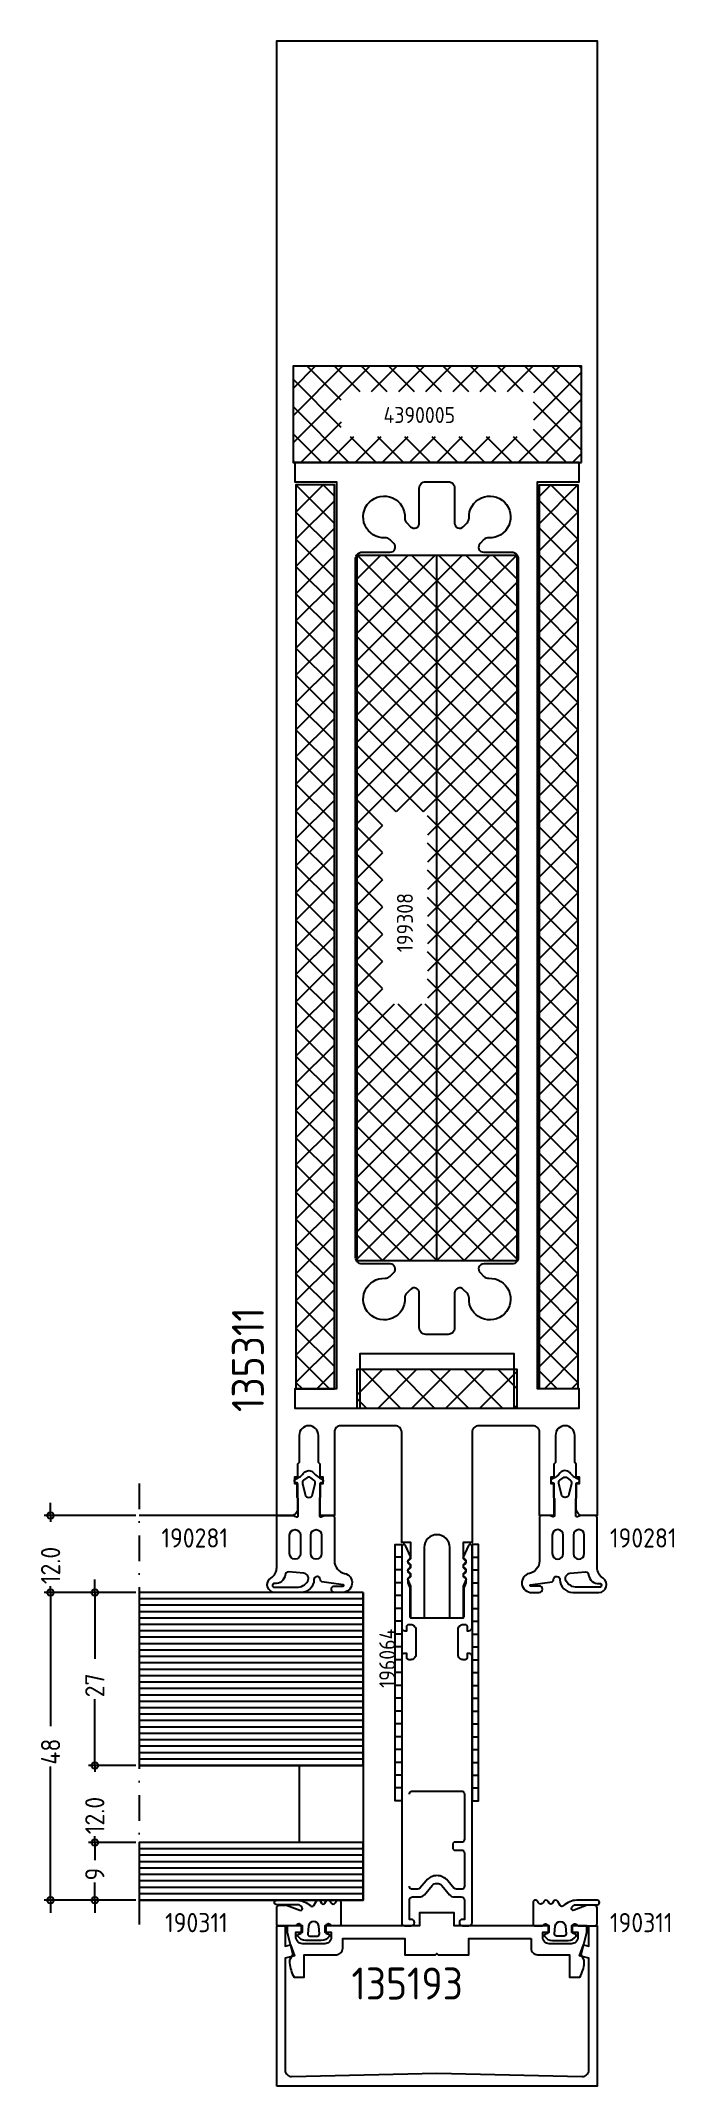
# Model space of a CAD drawing. Header units: millimetres. Extents: x 210 to 309, y 46 to 365.
import ezdxf

# ---------------------------------------------------------------- set-up
doc = ezdxf.new("R2010")
doc.units = ezdxf.units.MM
doc.linetypes.add('DASHDOT', pattern=[8, 4, -2, 0, -2])
doc.layers.add('AM_5', color=3, linetype='Continuous', lineweight=25)
for name, color, linetype in [('AM_C', 7, 'Continuous'), ('AM_S', 7, 'Continuous'), ('Cent3', 7, 'Continuous'), ('Cont2', 7, 'Continuous'), ('DIMENSIONS', 7, 'Continuous'), ('Sonstiges', 7, 'Continuous'), ('WBC-GER-ENG', 7, 'Continuous')]:
    doc.layers.add(name, color=color, linetype=linetype)
doc.styles.get("Standard").update_dxf_attribs({"font": 'ISOCP.SHX'})

# ---------------------------------------------------------------- blocks, each defined once
blk = doc.blocks.new('WI135311_9_9')
at = {"linetype": 'Continuous'}
for points, format in [([(246, 0), (246, -25), (16, -25), (16, -22.75, -0.414214), (17, -21.75), (21, -21.75), (21, -22.25), (22, -22.25), (22, -21.75), (24, -21.75), (24.25, -21.5), (28.5, -21.5, 1), (28.5, -18.5), (24.25, -18.5), (24, -18.25), (22, -18.25), (22, -17.75), (21, -17.75), (21, -18.25), (16, -18.25), (16, -16), (29, -16, 0.414214), (30, -15), (30, -6.5, 0.414214), (29, -5.5), (11.8, -5.5), (11.8, -4.1), (9.282843, -4.1), (8.8, -4.582843), (8.317157, -4.1), (7.882843, -4.1), (7.4, -4.582843), (6.917157, -4.1), (6.482843, -4.1), (6.046713, -4.53613), (5, -4.1), (0, -4.1), (0, -2), (11, -2, 1), (11, 2), (0, 2), (0, 4.1), (5, 4.1), (6.046713, 4.53613), (6.482843, 4.1), (6.917157, 4.1), (7.4, 4.582843), (7.882843, 4.1), (8.317157, 4.1), (8.8, 4.582843), (9.282843, 4.1), (11.8, 4.1), (11.8, 5.5), (29, 5.5, 0.414214), (30, 6.5), (30, 15, 0.414214), (29, 16), (16, 16), (16, 18.25), (21, 18.25), (21, 17.75), (22, 17.75), (22, 18.25), (24, 18.25), (24.25, 18.5), (28.5, 18.5, 1), (28.5, 21.5), (24.25, 21.5), (24, 21.75), (22, 21.75), (22, 22.25), (21, 22.25), (21, 21.75), (17, 21.75, -0.414214), (16, 22.75), (16, 25), (246, 25), (246, 25), (246, 0)], "xyb"), ([(201, 0, 0, 0, 0), (201, 22.6, 0, 0, 0), (201, 22.6, 0, 0, 0), (32, 22.6, 0, 0, 0), (32, 0, 0.1, 0.1, 0)], "xyseb"), ([(241, 0, 0, 0, 0), (241, 20, 0, 0, 0.414214), (239, 22, 0, 0, 0), (239, 22, 0, 0, 0), (206, 22, 0, 0, 0.414214), (204, 20, 0, 0, 0), (204, 0, 0.1, 0.1, 0)], "xyseb"), ([(30, 0, 0, 0, 0), (30, 3.8, 0, 0, 0), (14.7, 3.8, 0, 0, 0), (14.7, 3.8, 0, 0, 0), (14.7, -3.8, 0, 0, 0), (30, -3.8, 0, 0, 0), (30, 0, 0.1, 0.1, 0)], "xyseb"), ([(32, 0, 0, 0, 0), (32, -22.6, 0, 0, 0), (201, -22.6, 0, 0, 0), (201, 0, 0.1, 0.1, 0)], "xyseb"), ([(204, 0, 0, 0, 0), (204, -20, 0, 0, 0.414214), (206, -22, 0, 0, 0), (239, -22, 0, 0, 0.414214), (241, -20, 0, 0, 0), (241, 0, 0.1, 0.1, 0)], "xyseb")]:
    blk.add_lwpolyline(points, format=format, dxfattribs=at)
blk = doc.blocks.new('WI196064_253_253')
at = {"linetype": 'Continuous'}
for points, format in [([(-6, -5.5, 0.414214), (-5.5, -5), (-5.5, -4.7), (-6.2, -4.7, -0.414214), (-6.5, -4.4), (-6.5, -4.1, -0.414214), (-5.7, -3.3), (-1.8, -3.3, -0.414214), (-1, -4.1), (-1, -4.4, -0.414214), (-1.3, -4.7), (-2, -4.7), (-2, -5, 0.414214), (-1.5, -5.5), (11.2, -5.5, 0.803179), (11.326393, -4.927925), (9.584262, -4.118617, 0.314902), (9.358579, -4.158579), (9.075736, -4.441421, -0.198912), (8.934315, -4.5), (8.665685, -4.5, -0.198912), (8.524264, -4.441421), (8.241421, -4.158579, 0.414214), (7.958579, -4.158579), (7.675736, -4.441421, -0.198912), (7.534315, -4.5), (7.265685, -4.5, -0.198912), (7.124264, -4.441421), (6.841421, -4.158579, 0.414214), (6.558579, -4.158579), (6.275736, -4.441421, -0.198912), (6.134315, -4.5), (5.559761, -4.5, -0.087489), (5.491357, -4.487939), (4.700252, -4.2), (0.3, -4.2, -0.414214), (0, -3.9), (0, 3.9, -0.414214), (0.3, 4.2), (4.700252, 4.2), (5.491357, 4.487939, -0.087489), (5.559761, 4.5), (6.134315, 4.5, -0.198912), (6.275736, 4.441421), (6.558579, 4.158579, 0.414214), (6.841421, 4.158579), (7.124264, 4.441421, -0.198912), (7.265685, 4.5), (7.534315, 4.5, -0.198912), (7.675736, 4.441421), (7.958579, 4.158579, 0.414214), (8.241421, 4.158579), (8.524264, 4.441421, -0.198912), (8.665685, 4.5), (8.934315, 4.5, -0.198912), (9.075736, 4.441421), (9.358579, 4.158579, 0.314902), (9.584262, 4.118617), (11.326393, 4.927925, 0.803179), (11.2, 5.5), (-1.5, 5.5, 0.414214), (-2, 5), (-2, 4.7), (-1.3, 4.7, -0.414214), (-1, 4.4), (-1, 4.1, -0.414214), (-1.8, 3.3), (-5.7, 3.3, -0.414214), (-6.5, 4.1), (-6.5, 4.4, -0.414214), (-6.2, 4.7), (-5.5, 4.7), (-5.5, 5, 0.414214), (-6, 5.5), (-47.5, 5.5, 0.414214), (-48, 5), (-48, 4, 1), (-47, 4), (-47, 4.3), (-44, 4.3)], "xyb"), ([(-44, 4.3, -0.414214), (-43.5, 3.8), (-43.5, 2.716308, 0.221695), (-43.142788, 1.950263), (-41.731491, 0.766044, -0.466308), (-41.731491, -0.766044), (-43.142788, -1.950263, 0.221695), (-43.5, -2.716308), (-43.5, -3.8, -0.414214), (-44, -4.3), (-47, -4.3), (-47, -4, 1), (-48, -4), (-48, -5, 0.414214), (-47.5, -5.5), (-6, -5.5, 0.414214)], "xyb"), ([(-27.474277, 4.3, -0.414214), (-26.974277, 3.8), (-26.974277, -3.8, -0.414214), (-27.474277, -4.3), (-34.474277, -4.3), (-34.474277, -4.3, -0.414214), (-34.974277, -3.8), (-34.974277, -2.7, 0.414214), (-35.174278, -2.5), (-35.974277, -2.5, 0.414214), (-36.174278, -2.7), (-36.174278, -3.8, -0.414214), (-36.674278, -4.3), (-41.799999, -4.3, -0.414214), (-42.299999, -3.8), (-42.299999, -3.042723, -0.221695), (-42.121395, -2.659701), (-40.960144, -1.685298, 0.466308), (-40.960148, 1.685298), (-42.121395, 2.659701, -0.221695), (-42.299999, 3.042723), (-42.299999, 3.8, -0.414214), (-41.799999, 4.3)], "xyb"), ([(-41.799999, 4.3, 0, 0, 0), (-36.674278, 4.3, 0, 0, -0.414214), (-36.174278, 3.8, 0, 0, 0), (-36.174278, 2.7, 0, 0, 0.414214), (-35.974277, 2.5, 0, 0, 0), (-35.174278, 2.5, 0, 0, 0.414214), (-34.974277, 2.7, 0, 0, 0), (-34.974277, 3.8, 0, 0, -0.414214), (-34.474277, 4.3, 0, 0, 0), (-27.474277, 4.3, 0.1, 0.1, 0)], "xyseb"), ([(-17.974277, 4.3, 0, 0, -0.414214), (-17.474277, 3.8, 0, 0, 0), (-17.474277, -3.8, 0, 0, -0.414214), (-17.974277, -4.3, 0, 0, 0), (-25.274279, -4.3, 0, 0, 0), (-25.274279, -4.3, 0, 0, -0.414214), (-25.774279, -3.8, 0, 0, 0), (-25.774279, 3.8, 0, 0, -0.414214), (-25.274279, 4.3, 0.1, 0.1, 0)], "xyseb"), ([(-25.274279, 4.3, 0, 0, 0), (-17.974277, 4.3, 0.1, 0.1, 0)], "xyseb"), ([(-7.7, 0, 0, 0, 0), (-7.7, -3.8, 0, 0, -0.414214), (-8.2, -4.3, 0, 0, 0), (-15.774278, -4.3, 0, 0, 0), (-15.774278, -4.3, 0, 0, -0.414214), (-16.274279, -3.8, 0, 0, 0), (-16.274279, 3.8, 0, 0, -0.414214), (-15.774278, 4.3, 0.1, 0.1, 0)], "xyseb"), ([(-15.774278, 4.3, 0, 0, 0), (-8.2, 4.3, 0, 0, -0.414214), (-7.7, 3.8, 0, 0, 0), (-7.7, 0, 0.1, 0.1, 0)], "xyseb"), ([(-6.5, 0, 0, 0, 0), (-6.5, 1.9, 0, 0, -0.414214), (-6.3, 2.1, 0, 0, 0), (-1.7, 2.1, 0, 0, -0.414214), (-1.2, 1.6, 0, 0, 0), (-1.2, -1.6, 0, 0, -0.414214), (-1.7, -2.1, 0, 0, 0), (-1.7, -2.1, 0, 0, 0), (-6.3, -2.1, 0, 0, -0.414214), (-6.5, -1.9, 0, 0, 0), (-6.5, 0, 0.1, 0.1, 0)], "xyseb")]:
    blk.add_lwpolyline(points, format=format, dxfattribs=at)
blk = doc.blocks.new('WI199174_253_253')
at = {"linetype": 'Continuous'}
for p, q in [((2, 0), (2, 1)), ((4, 0), (4, 1)), ((6, 0), (6, 1)), ((8, 0), (8, 1)), ((10, 0), (10, 1)), ((12, 0), (12, 1)), ((14, 0), (14, 1)), ((16, 0), (16, 1)), ((18, 0), (18, 1)), ((20, 0), (20, 1)), ((22, 0), (22, 1)), ((24, 0), (24, 1)), ((26, 0), (26, 1)), ((28, 0), (28, 1)), ((30, 0), (30, 1)), ((32, 0), (32, 1)), ((34, 0), (34, 1)), ((36, 0), (36, 1)), ((38, 0), (38, 1))]:
    blk.add_line(p, q, dxfattribs=at)
blk.add_lwpolyline([(0, 0), (40, 0), (40, 1), (0, 1)], close=True, dxfattribs=at)
blk = doc.blocks.new('WI135193_255_255')
at = {"linetype": 'Continuous'}
blk.add_lwpolyline([(-2, -14.7), (-3.5, -14.7, 0.414214), (-4.5, -15.7), (-4.5, -20.7), (-8, -20.7), (-8, -22.304741), (-7.729145, -22.444401, 0.116424), (-5.5, -23), (-5.366025, -23), (-4.474666, -22.485374), (-1.061234, -23.4), (0, -23.4), (0, -21), (-1, -21), (-1, -22), (-1.8, -22, -0.414214), (-2.8, -21), (-2.8, -17.5, -0.414214), (-1.8, -16.5), (-1, -16.5), (-1, -17.5), (0, -17.5), (0, -2.7), (2, -2.7), (2, 2.7), (0, 2.7), (0, 17.5), (-1, 17.5), (-1, 16.5), (-1.8, 16.5, -0.414214), (-2.8, 17.5), (-2.8, 21, -0.414214), (-1.8, 22), (-1, 22), (-1, 21), (0, 21), (0, 23.4), (-1.061234, 23.4), (-4.474666, 22.485374), (-5.366025, 23), (-5.5, 23, 0.116424), (-7.729145, 22.444401), (-8, 22.304741), (-8, 20.7), (-4.5, 20.7), (-4.5, 15.7, 0.414214), (-3.5, 14.7), (-2, 14.7), (-2, 5), (-4.5, 5), (-4.5, 0.2), (-4.3, 0), (-4.5, -0.2), (-4.5, -5), (-2, -5)], format="xyb", close=True, dxfattribs=at)
blk = doc.blocks.new('WI135073_9_9')
at = {"linetype": 'Continuous'}
blk.add_lwpolyline([(-25, 25), (0, 25), (0, 23.700001), (-3.198234, 23.700001), (-2.976936, 22.874105), (-4.674844, 22.256117), (-5.061731, 23.700001), (-22.5, 23.700001, 0.420682), (-23.499758, 22.677967), (-23, 0), (-23.499758, -22.677967, 0.420682), (-22.5, -23.700001), (-5.061731, -23.700001), (-4.674844, -22.256117), (-2.976936, -22.874105), (-3.198234, -23.700001), (0, -23.700001), (0, -25), (-25, -25)], format="xyb", close=True, dxfattribs=at)
blk = doc.blocks.new('WI190311_253_253')
at = {"linetype": 'Continuous'}
for points in [[(0, -0.3, -0.414214), (0.3, 0), (2.8, 0, -0.414214), (3.2, -0.4), (3.2, -1.542178), (2.419608, -3.59332, 0.786113), (2.900175, -3.92345, 0.262074), (3.28, -3.280817), (3.28, 0, -1), (4, 0), (4, -3.174253, -0.174474), (3.15, -5.241408, 0.57735), (3.15, -5.761024), (3.8, -6.136301, -0.57735), (3.8, -6.829122), (3.55, -6.973459, 0.57735), (3.55, -7.493074), (3.8, -7.637412, -0.57735), (3.8, -8.330232), (3.6, -8.445702, 0.56351), (3.585709, -9.129869), (3.8, -9.25359, -0.767327), (3.6, -10), (0.3, -10, -0.414214), (0, -9.7), (0, -8.569615, -0.267949), (0.1, -8.39641, 0.767327), (-0.1, -7.65), (-0.9, -7.65, 0.414214), (-1.3, -8.05, -0.592453), (-1.607692, -8.21853, -0.255924), (-2.3, -6.954555), (-2.3, -4.545445, -0.255924), (-1.607692, -3.28147, -0.592453), (-1.3, -3.45, 0.414214), (-0.9, -3.85), (-0.1, -3.85, 0.767327), (0.1, -3.10359, -0.267949), (0, -2.930385), (0, -0.3)], [(-0.034669, -4.952672), (-1.275501, -4.851002, 0.438367), (-1.6, -5.15), (-1.6, -6.35, 0.438367), (-1.275501, -6.648998), (-0.034669, -6.547328, 0.921414), (-0.034669, -4.952672)]]:
    blk.add_lwpolyline(points, format="xyb", close=True, dxfattribs=at)
blk = doc.blocks.new('WI190281_253_253')
at = {"linetype": 'Continuous'}
for points in [[(7.082557, 9, 0.352623), (9.036612, 10.573775, -0.922464), (12.000006, 10.173865), (12.000005, 9.026735, -1), (11.000006, 9.028487), (11.002372, 10.378488, 1.016497), (10.80242, 10.375567), (10.341222, 7.024625, -0.233259), (9.960943, 6.798472, 0.961649), (10, 5.8, -0.414214), (12.000002, 3.799999), (12, -0.277444, -0.749676), (9.788695, -0.923402, 0.255976), (8.103187, 0), (0.3, 0, -0.414214), (0, 0.3), (0.000001, 2.564738), (0.187901, 3.081435, 0.52048), (-0.000057, 3.349787), (-2.65495, 3.34981), (-2.804949, 3.199812), (-4.799952, 3.199829, 0.577455), (-5.099952, 3.148684), (-5.09998, 3.049959, -0.847054), (-5.683327, 2.950092, 0.133252), (-6.696209, 4.277394, -0.439074), (-6.666914, 5.749535, 0.130834), (-5.683327, 7.047229, -0.847054), (-5.09998, 6.947362), (-5.099952, 6.848637, 0.577863), (-4.799952, 6.798788), (-2.804949, 6.799211), (-2.65498, 6.649243), (0.000187, 6.649806, 0.520293), (0.188015, 6.917806), (0.000032, 7.434911), (0, 8.7, -0.414214), (0.3, 9), (7.082557, 9)], [(5.95, 7, -1), (5.95, 5.3), (3.05, 5.3, -1), (3.05, 7), (5.95, 7)], [(-3.269102, 5.584419), (-5.001101, 5.987016, 0.29188), (-5.508311, 5.807831), (-5.898954, 5.307831, 0.344328), (-5.898954, 4.692169), (-5.508311, 4.192169, 0.29188), (-5.001101, 4.012984), (-3.269102, 4.415581, 0.794214), (-3.269102, 5.584419)], [(5.95, 3.7, -1), (5.95, 2), (3.05, 2, -1), (3.05, 3.7), (5.95, 3.7)], [(8.785796, 1.821517, 0.418874), (9.293739, 1.32158, -0.396568), (10.603571, -0.331293, 1.080368), (11.2, -0.377444), (11.2, 3.117313, 0.263556), (10.228291, 4.832719, 0.552342), (9.020376, 4.220251), (8.785796, 1.821517)]]:
    blk.add_lwpolyline(points, format="xyb", close=True, dxfattribs=at)
blk = doc.blocks.new('WI135308_255_255')
at = {"linetype": 'Continuous'}
blk.add_lwpolyline([(41.25, 0.038313), (41.25, -12), (32.75, -12), (32.75, -22.2), (35.75, -22.2), (35.75, -15.7), (177.25, -15.7), (177.25, -22.2), (180.25, -22.2), (180.25, 22.2), (177.25, 22.2), (177.25, 15.7), (177.25, 15.7), (35.75, 15.7), (35.75, 22.2), (32.75, 22.2), (32.75, 12), (41.25, 12), (41.25, 0.038313)], dxfattribs=at)
for points in [[(165.25, 12.7, -0.414214), (166.25, 11.7), (166.25, 7.297666, 0.668179), (167.615685, 6.731981), (168.212503, 7.328798, 0.212044), (168.504126, 8.08628, -2.597465), (171.58628, 5.004126, 0.212044), (170.828798, 4.712503), (170.231981, 4.115685, 0.668179), (170.797666, 2.75), (176.25, 2.75, -0.414214), (177.25, 1.75), (177.25, -1.75, -0.414214), (176.25, -2.75), (170.797666, -2.75, 0.668179), (170.231981, -4.115685), (170.828798, -4.712503, 0.212044), (171.58628, -5.004126, -2.597465), (168.504126, -8.08628, 0.212044), (168.212503, -7.328798), (167.615685, -6.731981, 0.668179), (166.25, -7.297666), (166.25, -11.7, -0.414214), (165.25, -12.7), (56.25, -12.7, -0.414214), (55.25, -11.7), (55.25, -7.297666, 0.668179), (53.884315, -6.731981), (53.287497, -7.328798, 0.212044), (52.995874, -8.08628, -2.597465), (49.91372, -5.004126, 0.212044), (50.671202, -4.712503), (51.268019, -4.115685, 0.668179), (50.702334, -2.75), (45.25, -2.75, -0.414214), (44.25, -1.75), (44.25, 0.038313)], [(44.25, 0.038313), (44.25, 1.75, -0.414214), (45.25, 2.75), (50.702334, 2.75, 0.668179), (51.268019, 4.115685), (50.671202, 4.712503, 0.212044), (49.91372, 5.004126, -2.597465), (52.995874, 8.08628, 0.212044), (53.287497, 7.328798), (53.884315, 6.731981, 0.668179), (55.25, 7.297666), (55.25, 11.7, -0.414214), (56.25, 12.7), (165.25, 12.7, -0.414214)]]:
    blk.add_lwpolyline(points, format="xyb", dxfattribs=at)
blk = doc.blocks.new('WI4390005_253_253')
at = {"linetype": 'Continuous'}
for points in [[(2.6, 45.026407), (11.323593, 53.75)], [(2.6, 49.269048), (7.080952, 53.75)], [(2.6, 53.511688), (2.838312, 53.75)], [(8.904329, 46.25), (2.6, 52.554329)], [(17.6, 41.79697), (5.64697, 53.75)], [(8.066234, 46.25), (15.566234, 53.75)], [(17.6, 46.03961), (9.88961, 53.75)], [(12.308875, 46.25), (17.6, 51.541125)], [(17.6, 50.282251), (14.132251, 53.75)], [(6.6, 44.311688), (2.6, 48.311688)], [(2.6, 40.783766), (6.6, 44.783766)], [(13.6, 43.298485), (17.6, 47.298485)], [(6.6, 40.069048), (2.6, 44.069048)], [(13.6, 39.055844), (17.6, 43.055844)], [(17.6, 37.554329), (13.6, 41.554329)], [(2.6, 36.541125), (6.6, 40.541125)], [(6.6, 35.826407), (2.6, 39.826407)], [(13.6, 34.813203), (17.6, 38.813203)], [(2.6, 32.298485), (6.6, 36.298485)], [(6.6, 31.583766), (2.6, 35.583766)], [(17.6, 33.311688), (13.6, 37.311688)], [(2.6, 28.055844), (6.6, 32.055844)], [(13.6, 30.570563), (17.6, 34.570563)], [(17.6, 29.069048), (13.6, 33.069048)], [(6.6, 27.341125), (2.6, 31.341125)], [(13.6, 26.327922), (17.6, 30.327922)], [(17.6, 24.826407), (13.6, 28.826407)], [(2.6, 23.813203), (6.6, 27.813203)], [(6.6, 23.098485), (2.6, 27.098485)], [(13.6, 22.085281), (17.6, 26.085281)], [(2.6, 19.570563), (6.6, 23.570563)], [(6.6, 18.855844), (2.6, 22.855844)], [(17.6, 20.583766), (13.6, 24.583766)], [(2.6, 15.327922), (6.6, 19.327922)], [(13.6, 17.842641), (17.6, 21.842641)], [(17.6, 16.341125), (13.6, 20.341125)], [(12.463203, 8.75), (2.6, 18.613203)], [(2.6, 11.085281), (7.764719, 16.25)], [(4.507359, 8.75), (12.007359, 16.25)], [(8.75, 8.75), (17.6, 17.6)], [(16.705844, 8.75), (9.205844, 16.25)], [(17.6, 12.098485), (13.448485, 16.25)], [(8.220563, 8.75), (2.6, 14.370563)], [(12.992641, 8.75), (17.6, 13.357359)], [(3.977922, 8.75), (2.6, 10.127922)], [(17.235281, 8.75), (17.6, 9.114719)]]:
    blk.add_lwpolyline(points, dxfattribs=at)
blk.add_lwpolyline([(2.6, 8.75), (17.6, 8.75), (17.6, 53.75), (2.6, 53.75)], close=True, dxfattribs=at)
blk = doc.blocks.new('WI199308_253_253')
at = {"linetype": 'Continuous'}
for p, q in [((0, 4.242641), (8.257359, 12.5)), ((0, 0), (12.5, 12.5)), ((0, -4.242641), (16.742641, 12.5)), ((0, -8.485281), (20.985281, 12.5)), ((0, 8.485281), (4.014719, 12.5)), ((0.227922, -12.5), (25.227922, 12.5)), ((25.227922, -12.5), (0.227922, 12.5)), ((4.470563, -12.5), (29.470563, 12.5)), ((29.470563, -12.5), (4.470563, 12.5)), ((8.713203, -12.5), (33.713203, 12.5)), ((33.713203, -12.5), (8.713203, 12.5)), ((12.955844, -12.5), (37.955844, 12.5)), ((37.955844, -12.5), (12.955844, 12.5)), ((17.198485, -12.5), (42.198485, 12.5)), ((42.198485, -12.5), (17.198485, 12.5)), ((46.441125, -12.5), (21.441125, 12.5)), ((50.683766, -12.5), (25.683766, 12.5)), ((40, 2.426407), (29.926407, 12.5)), ((40, 6.669048), (34.169048, 12.5)), ((42.411688, 8.5), (38.411688, 12.5)), ((42.441125, 8.5), (46.441125, 12.5)), ((46.654329, 8.5), (42.654329, 12.5)), ((46.683766, 8.5), (50.683766, 12.5)), ((50.89697, 8.5), (46.89697, 12.5)), ((50.926407, 8.5), (54.926407, 12.5)), ((55.13961, 8.5), (51.13961, 12.5)), ((55.169048, 8.5), (59.169048, 12.5)), ((59.382251, 8.5), (55.382251, 12.5)), ((59.411688, 8.5), (63.411688, 12.5)), ((59.624892, -12.5), (84.624892, 12.5)), ((63.624892, 8.5), (59.624892, 12.5)), ((63.654329, 8.5), (67.654329, 12.5)), ((63.867532, -12.5), (88.867532, 12.5)), ((67.867532, 8.5), (63.867532, 12.5)), ((67.89697, 8.5), (71.89697, 12.5)), ((68.110173, -12.5), (93.110173, 12.5)), ((93.110173, -12.5), (68.110173, 12.5)), ((70, 6.36039), (76.13961, 12.5)), ((70, 2.117749), (80.382251, 12.5)), ((72.352814, -12.5), (97.352814, 12.5)), ((97.352814, -12.5), (72.352814, 12.5)), ((76.595454, -12.5), (101.595454, 12.5)), ((101.595454, -12.5), (76.595454, 12.5)), ((80.838095, -12.5), (105.838095, 12.5)), ((105.838095, -12.5), (80.838095, 12.5)), ((110, -12.419264), (85.080736, 12.5)), ((85.080736, -12.5), (110, 12.419264)), ((110, -8.176624), (89.323376, 12.5)), ((110, -3.933983), (93.566017, 12.5)), ((110, 0.308658), (97.808658, 12.5)), ((110, 4.551299), (102.051299, 12.5)), ((110, 8.793939), (106.293939, 12.5)), ((20.985281, -12.5), (0, 8.485281)), ((89.323376, -12.5), (110, 8.176624)), ((16.742641, -12.5), (0, 4.242641)), ((21.441125, -12.5), (40, 6.058875)), ((88.867532, -12.5), (70, 6.367532)), ((93.566017, -12.5), (110, 3.933983)), ((0, 0), (110, 0)), ((12.5, -12.5), (0, 0)), ((25.683766, -12.5), (40, 1.816234)), ((29.926407, -12.5), (43.926407, 1.5)), ((34.169048, -12.5), (48.169048, 1.5)), ((38.411688, -12.5), (52.411688, 1.5)), ((54.926407, -12.5), (40.926407, 1.5)), ((42.654329, -12.5), (56.654329, 1.5)), ((59.169048, -12.5), (45.169048, 1.5)), ((46.89697, -12.5), (60.89697, 1.5)), ((63.411688, -12.5), (49.411688, 1.5)), ((51.13961, -12.5), (65.13961, 1.5)), ((67.654329, -12.5), (53.654329, 1.5)), ((55.382251, -12.5), (69.382251, 1.5)), ((71.89697, -12.5), (57.89697, 1.5)), ((76.13961, -12.5), (62.13961, 1.5)), ((80.382251, -12.5), (66.382251, 1.5)), ((84.624892, -12.5), (70, 2.124892)), ((97.808658, -12.5), (110, -0.308658)), ((8.257359, -12.5), (0, -4.242641)), ((102.051299, -12.5), (110, -4.551299)), ((4.014719, -12.5), (0, -8.485281)), ((106.293939, -12.5), (110, -8.793939))]:
    blk.add_line(p, q, dxfattribs=at)
blk.add_lwpolyline([(0, 12.5), (0, -12.5), (110, -12.5), (110, 12.5)], close=True, dxfattribs=at)
blk = doc.blocks.new('WI199283_253_253')
at = {"linetype": 'Continuous'}
for p, q in [((0, 0), (6, 6)), ((0, 4.242641), (1.757359, 6)), ((4.242641, 0), (0, 4.242641)), ((8.485281, 0), (2.485281, 6)), ((4.242641, 0), (10.242641, 6)), ((12.727922, 0), (6.727922, 6)), ((8.485281, 0), (14.485281, 6)), ((16.970563, 0), (10.970563, 6)), ((12.727922, 0), (18.727922, 6)), ((21.213203, 0), (15.213203, 6)), ((16.970563, 0), (22.970563, 6)), ((25.455844, 0), (19.455844, 6)), ((21.213203, 0), (27.213203, 6)), ((29.698485, 0), (23.698485, 6)), ((25.455844, 0), (31.455844, 6)), ((33.941125, 0), (27.941125, 6)), ((29.698485, 0), (35.698485, 6)), ((38.183766, 0), (32.183766, 6)), ((33.941125, 0), (39.941125, 6)), ((42.426407, 0), (36.426407, 6)), ((38.183766, 0), (44.183766, 6)), ((46.669048, 0), (40.669048, 6)), ((42.426407, 0), (48.426407, 6)), ((50.911688, 0), (44.911688, 6)), ((46.669048, 0), (52.669048, 6)), ((55.154329, 0), (49.154329, 6)), ((50.911688, 0), (56.911688, 6)), ((59.39697, 0), (53.39697, 6)), ((55.154329, 0), (61.154329, 6)), ((63.63961, 0), (57.63961, 6)), ((59.39697, 0), (65.39697, 6)), ((67.882251, 0), (61.882251, 6)), ((63.63961, 0), (69.63961, 6)), ((72.124892, 0), (66.124892, 6)), ((67.882251, 0), (73.882251, 6)), ((76.367532, 0), (70.367532, 6)), ((72.124892, 0), (78.124892, 6)), ((80.610173, 0), (74.610173, 6)), ((76.367532, 0), (82.367532, 6)), ((84.852814, 0), (78.852814, 6)), ((80.610173, 0), (86.610173, 6)), ((89.095454, 0), (83.095454, 6)), ((84.852814, 0), (90.852814, 6)), ((93.338095, 0), (87.338095, 6)), ((89.095454, 0), (95.095454, 6)), ((97.580736, 0), (91.580736, 6)), ((93.338095, 0), (99.338095, 6)), ((101.823376, 0), (95.823376, 6)), ((97.580736, 0), (103.580736, 6)), ((106.066017, 0), (100.066017, 6)), ((101.823376, 0), (107.823376, 6)), ((110.308658, 0), (104.308658, 6)), ((106.066017, 0), (112.066017, 6)), ((114.551299, 0), (108.551299, 6)), ((110.308658, 0), (116.308658, 6)), ((118.793939, 0), (112.793939, 6)), ((114.551299, 0), (120.551299, 6)), ((123.03658, 0), (117.03658, 6)), ((118.793939, 0), (124.793939, 6)), ((127.279221, 0), (121.279221, 6)), ((123.03658, 0), (129.03658, 6)), ((131.521861, 0), (125.521861, 6)), ((127.279221, 0), (133.279221, 6)), ((135.764502, 0), (129.764502, 6)), ((131.521861, 0), (137.521861, 6)), ((140.007143, 0), (134.007143, 6)), ((135.764502, 0), (141, 5.235498)), ((141, 3.249783), (138.249783, 6)), ((140.007143, 0), (141, 0.992857))]:
    blk.add_line(p, q, dxfattribs=at)
blk.add_lwpolyline([(141, 0), (141, 6), (0, 6), (0, 0)], close=True, dxfattribs=at)
blk = doc.blocks.new('WI4390004_253_253')
at = {"linetype": 'Continuous'}
for p, q in [((11.9, -15.016058), (13.416058, -13.5)), ((11.9, -20.319359), (17.9, -14.319359)), ((17.9, -17.499554), (13.900446, -13.5)), ((17.9, -22.802855), (11.9, -16.802855)), ((11.9, -25.62266), (17.9, -19.62266)), ((17.9, -28.106156), (11.9, -22.106156)), ((11.9, -30.925961), (17.9, -24.925961)), ((17.9, -33.409457), (11.9, -27.409457)), ((11.9, -36.229262), (17.9, -30.229262)), ((17.687242, -38.5), (11.9, -32.712758)), ((12.383942, -38.5), (11.9, -38.016058)), ((14.932563, -38.5), (17.9, -35.532563))]:
    blk.add_line(p, q, dxfattribs=at)
blk.add_lwpolyline([(11.9, -38.5), (17.9, -38.5), (17.9, -13.5), (11.9, -13.5)], close=True, dxfattribs=at)

msp = doc.modelspace()

# ---------------------------------------------------------------- linework, layer by layer
at = {"layer": 'AM_5'}
msp.add_line((246.94, 135.45), (225.44, 135.45), dxfattribs=at)
at = {"layer": 'Cent3', "linetype": 'DASHDOT'}
msp.add_line((225.44, 140.45), (225.44, 70.45), dxfattribs=at)
at = {"layer": 'Cont2'}
for p, q in [((260.44, 123.45), (225.44, 123.45)), ((260.44, 122.45), (225.44, 122.45)), ((260.44, 121.45), (225.44, 121.45)), ((260.44, 123.45), (260.44, 75.45)), ((260.44, 120.45), (225.44, 120.45)), ((260.44, 119.45), (225.44, 119.45)), ((260.44, 118.45), (225.44, 118.45)), ((260.44, 117.45), (225.44, 117.45)), ((260.44, 116.45), (225.44, 116.45)), ((260.44, 115.45), (225.44, 115.45)), ((260.44, 114.45), (225.44, 114.45)), ((260.44, 113.45), (225.44, 113.45)), ((260.44, 112.45), (225.44, 112.45)), ((260.44, 111.45), (225.44, 111.45)), ((260.44, 110.45), (225.44, 110.45)), ((260.44, 109.45), (225.44, 109.45)), ((260.44, 108.45), (225.44, 108.45)), ((260.44, 107.45), (225.44, 107.45)), ((260.44, 106.45), (225.44, 106.45)), ((260.44, 105.45), (225.44, 105.45)), ((260.44, 104.45), (225.44, 104.45)), ((260.44, 103.45), (225.44, 103.45)), ((260.44, 102.45), (225.44, 102.45)), ((260.44, 101.45), (225.44, 101.45)), ((260.44, 100.45), (225.44, 100.45)), ((260.44, 99.45), (225.44, 99.45)), ((260.44, 98.45), (225.44, 98.45)), ((260.44, 97.45), (225.44, 97.45)), ((260.44, 96.45), (225.44, 96.45)), ((250.44, 96.45), (250.44, 84.45)), ((260.44, 84.45), (225.44, 84.45)), ((260.44, 83.45), (225.44, 83.45)), ((260.44, 82.45), (225.44, 82.45)), ((260.44, 81.45), (225.44, 81.45)), ((260.44, 80.45), (225.44, 80.45)), ((260.44, 79.45), (225.44, 79.45)), ((260.44, 78.45), (225.44, 78.45)), ((260.44, 77.45), (225.44, 77.45)), ((260.44, 76.45), (225.44, 76.45)), ((260.44, 75.45), (225.44, 75.45))]:
    msp.add_line(p, q, dxfattribs=at)
for points in [[(260.44, 123.45), (225.44, 123.45), (225.44, 96.45), (260.44, 96.45)], [(260.44, 84.45), (225.44, 84.45), (225.44, 75.45), (260.44, 75.45)]]:
    msp.add_lwpolyline(points, close=True, dxfattribs=at)
at = {"layer": 'DIMENSIONS'}
for p, q in [((211.64, 135.45), (211.64, 137.45)), ((224.94, 135.45), (210.64, 135.45)), ((211.64, 135.45), (211.64, 134.47)), ((211.64, 123.45), (211.64, 124.44)), ((218.54, 123.45), (218.54, 125.45)), ((224.94, 123.45), (210.64, 123.45)), ((211.64, 123.45), (211.64, 102.61)), ((218.54, 123.45), (218.54, 113.11)), ((218.54, 96.45), (218.54, 106.79)), ((211.64, 75.45), (211.64, 96.29)), ((224.94, 96.45), (217.54, 96.45)), ((218.54, 96.45), (218.54, 95.47)), ((224.94, 84.45), (217.54, 84.45)), ((218.54, 84.45), (218.54, 85.44)), ((218.54, 84.45), (218.54, 81.68)), ((218.54, 75.45), (218.54, 78.22)), ((224.94, 75.45), (210.64, 75.45)), ((211.64, 75.45), (211.64, 73.45)), ((218.54, 75.45), (218.54, 73.45))]:
    msp.add_line(p, q, dxfattribs=at)
at = {"layer": 'DIMENSIONS', "linetype": 'Continuous'}
for centre in [(211.64, 135.45), (211.64, 123.45), (218.54, 123.45), (218.54, 96.45), (218.54, 84.45), (211.64, 75.45), (218.54, 75.45)]:
    msp.add_circle(centre, 0.5, dxfattribs=at)

# ---------------------------------------------------------------- block references
at = {"layer": 'AM_C', "linetype": 'Continuous'}
for name, p, rotation in [('WI190281_253_253', (246.94, 135.45), 270), ('WI196064_253_253', (271.94, 119.45), 90), ('WI190311_253_253', (246.94, 71.45), 90)]:
    msp.add_blockref(name, p, dxfattribs=dict(at, rotation=rotation))
at = {"layer": 'AM_C', "linetype": 'Continuous', "yscale": -1}
for name, p, rotation in [('WI190281_253_253', (296.94, 135.45), 270), ('WI190311_253_253', (296.94, 71.45), 90)]:
    msp.add_blockref(name, p, dxfattribs=dict(at, rotation=rotation))
at = {"layer": 'AM_S', "linetype": 'Continuous', "rotation": 90}
for name, p in [('WI135311_9_9', (271.94, 119.45)), ('WI135193_255_255', (271.94, 71.45)), ('WI135073_9_9', (271.94, 71.45))]:
    msp.add_blockref(name, p, dxfattribs=at)
at = {"layer": 'Sonstiges', "linetype": 'Continuous'}
for name, p, rotation in [('WI4390005_253_253', (303.24, 297.1), 90), ('WI135308_255_255', (271.94, 119.45), 90), ('WI199283_253_253', (249.94, 296.2), 270), ('WI199308_253_253', (271.94, 175.2), 90), ('WI4390004_253_253', (245.94, 140.3), 90), ('WI199174_253_253', (277.44, 130.95), 270)]:
    msp.add_blockref(name, p, dxfattribs=dict(at, rotation=rotation))
at = {"layer": 'Sonstiges', "linetype": 'Continuous', "yscale": -1, "rotation": 270}
for name, p in [('WI199283_253_253', (293.94, 296.2)), ('WI199174_253_253', (266.44, 130.95))]:
    msp.add_blockref(name, p, dxfattribs=at)

# ---------------------------------------------------------------- texts
at = {"layer": 'DIMENSIONS', "linetype": 'Continuous'}
for s, p in [('12.0', (213.14, 124.74)), ('27', (220.04, 107.09)), ('48', (213.14, 96.59)), ('12.0', (220.04, 85.74)), ('9', (220.04, 78.52))]:
    msp.add_text(s, height=3, rotation=90, dxfattribs=at).set_placement(p)
at = {"layer": 'WBC-GER-ENG', "linetype": 'Continuous'}
for s, height, p in [('4390005', 2.5, (263.6, 305.85)), ('190281', 3, (228.94, 130.45)), ('190281', 3, (298.94, 130.45)), ('190311', 3, (229.51, 70.45)), ('190311', 3, (298.94, 70.45)), ('135193', 5, (258.6, 59.95))]:
    msp.add_text(s, height=height, dxfattribs=at).set_placement(p)
for s, height, p in [('199308', 2.5, (268.19, 223.3)), ('135311', 5, (244.94, 151.59)), ('196064', 2.5, (265.44, 108.55))]:
    msp.add_text(s, height=height, rotation=90, dxfattribs=at).set_placement(p)

doc.saveas('drawing.dxf')
